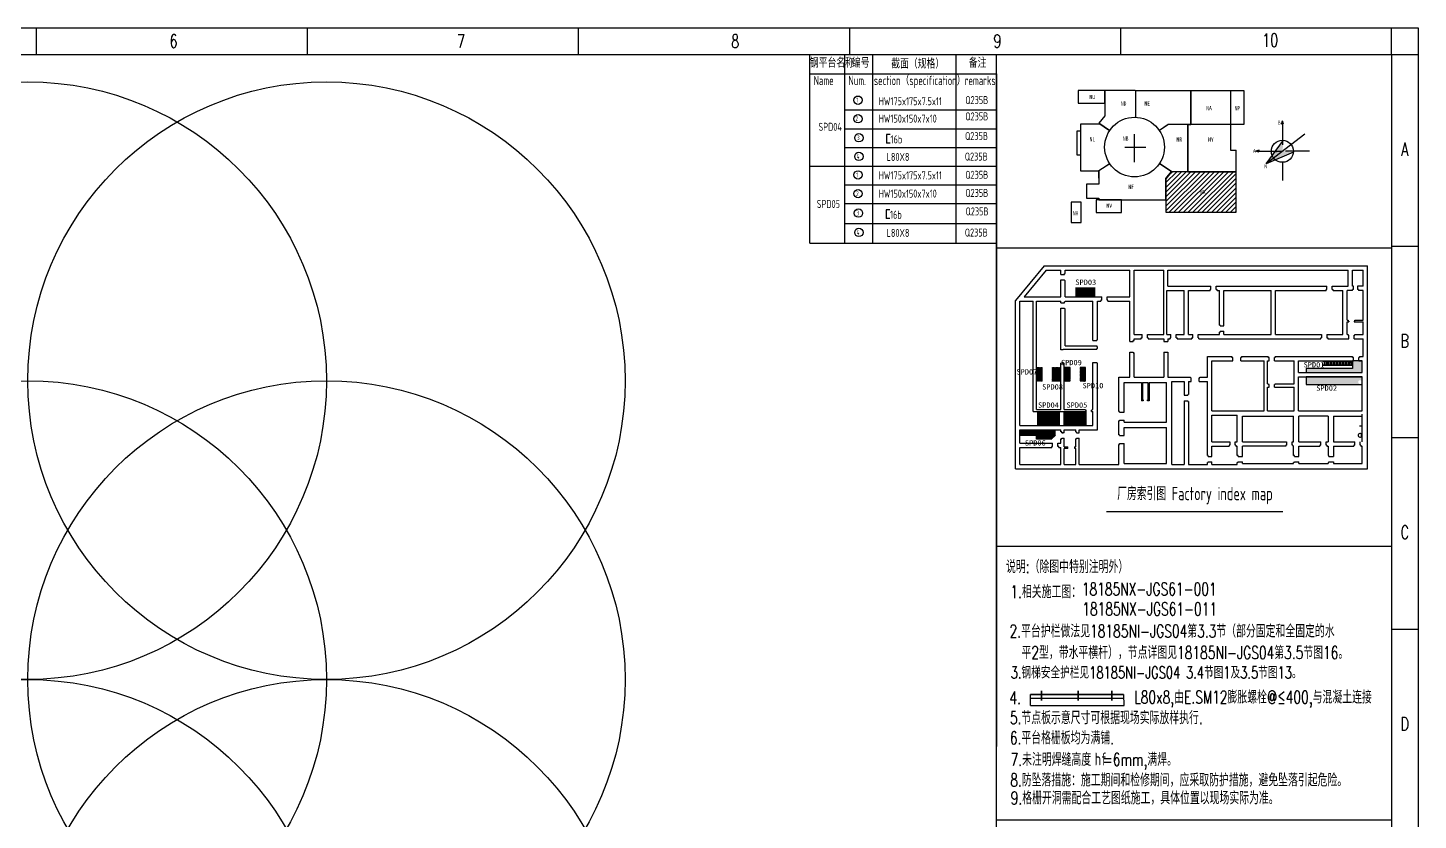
# Model space of a CAD drawing. Extents: x 8986 to 134227, y 7133 to 940687.
# Drawn here: x 61973 to 114088, y 519882 to 549564 of the extents above; entities that cross this region are included whole.
import ezdxf
from ezdxf.enums import TextEntityAlignment as Align

# ---------------------------------------------------------------- set-up
doc = ezdxf.new("R2010")
doc.units = 0
for name, pattern in [('CENTER', [2, 1.25, -0.25, 0.25, -0.25]), ('CONTINOUS', [0]), ('DASH', [0.35, 0.25, -0.1]), ('DOTE', [2.42, 2, -0.2, 0.02, -0.2]), ('HIDDEN', [0.375, 0.25, -0.125])]:
    doc.linetypes.add(name, pattern=pattern)
doc.layers.get('0').update_dxf_attribs({"linetype": 'CONTINUOUS'})
for name, color, linetype in [('C77(文本)', 3, 'CONTINUOUS'), ('DEN202303', 1, 'CONTINUOUS'), ('DOTE', 11, 'DOTE'), ('DX条件钢平台', 52, 'CONTINUOUS'), ('NUM', 7, 'CONTINUOUS'), ('PDIM', 3, 'CONTINUOUS'), ('STEEL', 7, 'CONTINUOUS'), ('TEXT', 7, 'CONTINUOUS'), ('Wall', 7, 'CONTINUOUS'), ('图框', 4, 'CONTINOUS'), ('土建', 4, 'CONTINUOUS'), ('墙柱标注', 220, 'CONTINUOUS'), ('房间号', 7, 'CONTINUOUS'), ('指北针', 3, 'CONTINUOUS'), ('梁__虚线', 4, 'DASH'), ('河北布置专业DX条件2015.6.5', 1, 'CONTINUOUS')]:
    doc.layers.add(name, color=color, linetype=linetype)
doc.styles.add('0902', font='tssdeng.shx', dxfattribs={"width": 0.7, "bigfont": 'tssdchn.shx'})
doc.styles.add('1', font='ROMANS', dxfattribs={"width": 0.7, "bigfont": 'HZTXT'})
doc.styles.add('HT', font='simhei.ttf')
doc.styles.add('HZ', font='TXT.shx', dxfattribs={"width": 0.7, "bigfont": 'hz.shx'})
doc.styles.add('S1', font='tssdeng.shx', dxfattribs={"width": 0.7, "bigfont": 'tssdchn.shx'})
doc.styles.add('TSSD_DIMENSION', font='tssdeng.shx', dxfattribs={"width": 0.7, "bigfont": 'Hztxt.shx'})
doc.styles.add('TSSD_Rein', font='Tssdeng.shx', dxfattribs={"width": 0.7, "bigfont": 'hztxt.shx'})
pattern_1 = [(0, (-276300.873, 973543.615), (0, 27.94), [20.32, -7.62]), (90, (-276300.873, 973543.615), (-27.94, 2e-15), [20.32, -7.62])]
pattern_2 = [(0, (-1675464.803, 3204004.942), (0, 27.94), [20.32, -7.62]), (90, (-1675464.803, 3204004.942), (-27.94, 2e-15), [20.32, -7.62])]

# ---------------------------------------------------------------- blocks, each defined once
blk = doc.blocks.new('*U51')
at = {"layer": '图框'}
blk.add_line((0, 500), (0, -500), dxfattribs=at)
blk = doc.blocks.new('*U52')
at = {"color": 0, "linetype": 'ByBlock', "lineweight": -2, "transparency": 16777216}
for p in [(50800, 0), (60960, 0), (71120, 0), (81280, 0), (91440, 0)]:
    blk.add_blockref('*U51', p, dxfattribs=at)
blk = doc.blocks.new('A$C3DE578EB')
at = {"layer": 'Wall', "linetype": 'HIDDEN'}
h = blk.add_hatch(dxfattribs=at)
h.set_pattern_fill('ANSI31', color=2, scale=3, style=0)
h.set_pattern_definition([(45, (-5943.466, 331319.66), (-6.7351921, 6.7351921), [])])
h.paths.add_polyline_path([(4784, 2580), (4754, 2580), (4754, 2540), (4784, 2540)])
h = blk.add_hatch(dxfattribs=at)
h.set_pattern_fill('ANSI31', color=2, scale=3, style=0)
h.set_pattern_definition([(45, (-5755.466, 331319.66), (-6.7351921, 6.7351921), [])])
h.paths.add_polyline_path([(4972, 2580), (4942, 2580), (4942, 2540), (4972, 2540)])
at = {"layer": 'Wall'}
for p, q in [((1071, 7600), (0, 6302)), ((1146, 7440), (321, 6440)), ((1071, 7600), (13192, 7600)), ((1146, 7440), (1700, 7440)), ((1700, 7338), (1700, 7440)), ((1700, 7280), (1700, 7440)), ((1830, 7310), (1860, 7310)), ((1830, 7280), (1830, 7310)), ((1860, 7440), (4282, 7440)), ((1860, 7338), (1860, 7440)), ((1860, 7310), (1860, 7440)), ((4242, 7440), (4282, 7440)), ((4282, 6440), (4282, 7440)), ((4442, 7440), (5552, 7440)), ((4442, 5030), (4442, 7440)), ((5552, 5030), (5552, 7440)), ((5712, 7440), (12472, 7440)), ((5712, 6840), (5712, 7440)), ((12472, 6840), (12472, 7440)), ((12632, 6840), (12632, 7440)), ((12632, 7440), (13032, 7440)), ((13032, 6840), (13032, 7440)), ((13192, 0), (13192, 7600)), ((1700, 7280), (1830, 7280)), ((1700, 6440), (1700, 7080)), ((1700, 7080), (1830, 7080)), ((1830, 7050), (1830, 7080)), ((1830, 7050), (1860, 7050)), ((1860, 6440), (1860, 7050)), ((5712, 6840), (7322, 6840)), ((7322, 6710), (7322, 6840)), ((7522, 6710), (7522, 6840)), ((7522, 6840), (11672, 6840)), ((11672, 6710), (11672, 6840)), ((11872, 6710), (11872, 6840)), ((11872, 6840), (12472, 6840)), ((12662, 6840), (12632, 6840)), ((12662, 6710), (12662, 6840)), ((13032, 6840), (12822, 6840)), ((12822, 6840), (12822, 6710)), ((0, 0), (0, 6302)), ((160, 6280), (660, 6280)), ((160, 1620), (160, 6280)), ((321, 6440), (1700, 6440)), ((660, 2140), (660, 6280)), ((780, 6280), (1700, 6280)), ((780, 2220), (780, 6280)), ((1700, 6220), (1700, 6280)), ((1860, 6440), (3232, 6440)), ((1860, 6280), (2892, 6280)), ((1860, 6250), (1860, 6280)), ((1860, 6250), (1860, 6280)), ((2892, 4800), (2892, 6280)), ((3072, 6280), (3202, 6280)), ((3072, 4830), (3072, 6280)), ((3202, 6310), (3202, 6280)), ((3232, 6310), (3202, 6310)), ((3232, 6310), (3232, 6440)), ((3432, 6440), (4282, 6440)), ((3432, 6310), (3432, 6440)), ((3462, 6310), (3432, 6310)), ((3462, 6280), (3462, 6310)), ((3462, 6280), (4282, 6280)), ((4282, 4770), (4282, 6280)), ((5672, 6680), (6322, 6680)), ((5672, 5030), (5672, 6680)), ((6322, 5030), (6322, 6680)), ((6482, 5030), (6482, 6680)), ((6482, 6680), (7292, 6680)), ((7292, 6710), (7322, 6710)), ((7292, 6680), (7292, 6710)), ((7522, 6710), (7552, 6710)), ((7552, 6680), (7552, 6710)), ((7552, 6680), (7642, 6680)), ((7642, 5380), (7642, 6680)), ((7802, 6680), (9582, 6680)), ((7802, 5350), (7802, 6680)), ((9582, 6460), (9582, 6680)), ((9582, 5030), (9582, 6680)), ((9742, 6680), (11642, 6680)), ((9742, 6460), (9742, 6680)), ((9742, 5030), (9742, 6680)), ((11642, 6680), (11642, 6710)), ((11642, 6710), (11672, 6710)), ((11872, 6710), (11902, 6710)), ((11902, 6680), (11902, 6710)), ((11902, 6680), (12272, 6680)), ((12272, 5030), (12272, 6680)), ((12432, 5560), (12432, 6680)), ((12632, 6680), (12432, 6680)), ((12632, 6680), (12632, 6710)), ((12662, 6710), (12632, 6710)), ((12852, 6710), (12822, 6710)), ((12852, 6710), (12852, 6680)), ((13032, 6680), (12852, 6680)), ((13032, 5560), (13032, 6680)), ((1700, 6220), (1830, 6220)), ((1700, 6020), (1830, 6020)), ((1700, 4480), (1700, 6020)), ((1830, 6220), (1830, 6250)), ((1860, 6250), (1830, 6250)), ((1830, 6020), (1830, 5990)), ((1860, 5990), (1830, 5990)), ((1860, 4600), (1860, 5990)), ((7672, 5380), (7642, 5380)), ((7672, 5350), (7672, 5380)), ((7672, 5350), (7802, 5350)), ((12432, 5560), (12462, 5560)), ((12432, 5500), (12492, 5500)), ((12432, 5030), (12432, 5500)), ((12492, 5530), (12492, 5500)), ((12692, 5530), (12692, 5500)), ((12692, 5500), (13032, 5500)), ((12722, 5560), (13032, 5560)), ((13032, 5030), (13032, 5500)), ((2892, 4800), (3042, 4800)), ((3042, 4800), (3042, 4830)), ((3072, 4830), (3042, 4830)), ((4282, 4770), (4412, 4770)), ((4442, 5030), (4742, 5030)), ((4442, 4870), (4712, 4870)), ((4442, 4800), (4442, 4870)), ((4742, 4900), (4742, 5030)), ((4942, 5030), (5552, 5030)), ((4942, 4900), (4942, 5030)), ((4972, 4870), (5552, 4870)), ((5552, 4870), (5552, 4770)), ((5552, 4770), (5712, 4770)), ((5672, 5030), (5822, 5030)), ((5712, 4870), (5712, 4770)), ((5712, 4870), (5792, 4870)), ((5822, 4900), (5822, 5030)), ((6022, 5030), (6322, 5030)), ((6022, 4900), (6022, 5030)), ((6052, 4870), (6612, 4870)), ((6482, 5030), (6642, 5030)), ((6612, 4870), (6612, 4900)), ((6612, 4900), (6642, 4900)), ((6642, 4900), (6642, 5030)), ((6842, 4900), (6842, 5030)), ((6842, 5030), (7642, 5030)), ((6842, 4900), (6872, 4900)), ((6872, 4870), (6872, 4900)), ((6872, 4870), (11442, 4870)), ((7642, 5030), (7642, 5120)), ((7672, 5120), (7642, 5120)), ((7672, 5150), (7672, 5120)), ((7672, 5150), (7802, 5150)), ((7802, 5030), (7802, 5150)), ((7802, 5030), (9582, 5030)), ((9742, 5030), (11472, 5030)), ((11472, 5030), (11472, 4900)), ((11672, 5030), (12272, 5030)), ((11672, 5030), (11672, 4900)), ((11702, 4870), (12492, 4870)), ((12432, 5030), (12462, 5030)), ((12492, 4870), (12492, 5000)), ((12692, 4870), (12692, 5000)), ((12692, 4870), (13032, 4870)), ((12722, 5030), (13032, 5030)), ((13032, 4200), (13032, 4870)), ((1700, 4450), (1700, 4480)), ((1790, 4450), (1700, 4450)), ((1790, 4480), (3042, 4480)), ((1790, 4480), (1790, 4450)), ((1860, 4600), (2892, 4600)), ((2892, 4600), (3042, 4600)), ((3042, 4600), (3042, 4570)), ((3072, 4570), (3042, 4570)), ((3072, 4510), (3072, 4570)), ((4282, 4370), (4411, 4370)), ((4282, 3430), (4282, 4370)), ((4442, 3430), (4442, 4340)), ((5552, 4370), (5712, 4370)), ((5552, 4370), (5552, 3430)), ((5712, 4370), (5712, 3430)), ((7192, 4200), (8112, 4200)), ((7192, 3430), (7192, 4200)), ((8142, 4040), (8142, 4170)), ((8442, 4040), (8442, 4170)), ((8472, 4200), (9472, 4200)), ((9502, 4040), (9502, 4170)), ((9702, 4040), (9702, 4170)), ((9732, 4200), (12632, 4200)), ((12662, 4040), (12662, 4170)), ((12862, 4040), (12862, 4170)), ((12892, 4200), (13032, 4200)), ((1700, 2220), (1700, 3950)), ((1790, 3950), (1700, 3950)), ((1790, 3920), (1790, 3950)), ((1790, 3920), (1820, 3920)), ((1820, 2220), (1820, 3920)), ((2892, 3980), (3042, 3980)), ((2892, 2220), (2892, 3980)), ((3072, 1460), (3072, 3950)), ((7352, 4040), (8142, 4040)), ((7352, 2170), (7352, 4040)), ((8442, 4040), (9322, 4040)), ((9322, 2170), (9322, 4040)), ((9442, 3180), (9442, 4040)), ((9442, 4040), (9502, 4040)), ((9702, 4040), (10442, 4040)), ((10442, 3180), (10442, 4040)), ((10602, 4040), (12662, 4040)), ((10602, 3600), (10602, 4040)), ((12862, 4040), (12992, 4040)), ((12992, 3600), (12992, 4040)), ((3872, 3430), (4282, 3430)), ((3872, 2150), (3872, 3430)), ((4072, 2120), (4072, 3230)), ((4072, 3230), (4723, 3230)), ((4442, 3430), (5552, 3430)), ((4723, 3230), (4723, 2540)), ((4763, 3230), (4963, 3230)), ((4763, 3230), (4763, 2580)), ((4963, 3230), (4963, 2580)), ((5003, 3230), (5652, 3230)), ((5003, 3230), (5003, 2540)), ((5652, 1740), (5652, 3230)), ((5712, 3430), (6552, 3430)), ((5852, 160), (5852, 3270)), ((5852, 3270), (6322, 3270)), ((6322, 3270), (6322, 2750)), ((6482, 3270), (6482, 2780)), ((6482, 3270), (6582, 3270)), ((6552, 3400), (6552, 3430)), ((6552, 3400), (6582, 3400)), ((6582, 3270), (6582, 3400)), ((6882, 3270), (6882, 3400)), ((6882, 3400), (6912, 3400)), ((6882, 3270), (7192, 3270)), ((6912, 3430), (7192, 3430)), ((6912, 3400), (6912, 3430)), ((7192, 1660), (7192, 3270)), ((9442, 3180), (9472, 3180)), ((9472, 3150), (9472, 3180)), ((9502, 3150), (9472, 3150)), ((9502, 3060), (9502, 3150)), ((9702, 3060), (9702, 3150)), ((9732, 3150), (9702, 3150)), ((9732, 3180), (10442, 3180)), ((9732, 3180), (9732, 3150)), ((10602, 3600), (12992, 3600)), ((10602, 2170), (10602, 3440)), ((10602, 3440), (12992, 3440)), ((12992, 2170), (12992, 3440)), ((6322, 2750), (6452, 2750)), ((6452, 2780), (6482, 2780)), ((6452, 2780), (6452, 2750)), ((9442, 3060), (9502, 3060)), ((9442, 2170), (9442, 3060)), ((9702, 3060), (10442, 3060)), ((10442, 2170), (10442, 3060)), ((660, 2140), (2642, 2140)), ((780, 2220), (1700, 2220)), ((1820, 2220), (2612, 2220)), ((2642, 2140), (2642, 2190)), ((2842, 2140), (2842, 2190)), ((2842, 2140), (2892, 2140)), ((2872, 2220), (2892, 2220)), ((2892, 1620), (2892, 2140)), ((3902, 2120), (4072, 2120)), ((4784, 2540), (4723, 2540)), ((5003, 2540), (4942, 2540)), ((6322, 2550), (6452, 2550)), ((6322, 2550), (6322, 160)), ((6452, 2550), (6452, 2520)), ((6452, 2520), (6482, 2520)), ((6482, 2520), (6482, 160)), ((7352, 2170), (9322, 2170)), ((9442, 2170), (10442, 2170)), ((10602, 2170), (12992, 2170)), ((160, 1620), (2892, 1620)), ((3872, 1270), (3872, 1790)), ((3902, 1820), (4072, 1820)), ((4072, 1740), (4072, 1820)), ((4072, 1740), (5652, 1740)), ((7192, 490), (7192, 1660)), ((7352, 1010), (7352, 2010)), ((7352, 2010), (8312, 2010)), ((7352, 2010), (8312, 2010)), ((8312, 1010), (8312, 2010)), ((8312, 1930), (8312, 2010)), ((8512, 1970), (10422, 1970)), ((8512, 1010), (8512, 1970)), ((8512, 1900), (8512, 1970)), ((10422, 1900), (10422, 1970)), ((10422, 1010), (10422, 1900)), ((11717, 1970), (10622, 1970)), ((10622, 1930), (10622, 1970)), ((10622, 1010), (10622, 1930)), ((11717, 1970), (11717, 1900)), ((11717, 1900), (11717, 1010)), ((11917, 1970), (11917, 1900)), ((11917, 1970), (12992, 1970)), ((11917, 1900), (11917, 1010)), ((12992, 1010), (12992, 1970)), ((160, 1460), (1700, 1460)), ((160, 960), (160, 1460)), ((1700, 1380), (1700, 1460)), ((1700, 960), (1700, 1120)), ((1730, 1350), (1790, 1350)), ((1820, 1350), (1730, 1350)), ((1730, 1150), (1820, 1150)), ((1820, 1460), (2260, 1460)), ((1820, 1350), (1820, 1460)), ((1820, 820), (1820, 1150)), ((2260, 1380), (2260, 1460)), ((2260, 1380), (2290, 1380)), ((2260, 820), (2260, 1120)), ((2260, 1120), (2290, 1120)), ((2290, 1350), (2290, 1380)), ((2290, 1350), (2380, 1350)), ((2290, 1150), (2380, 1150)), ((2290, 1120), (2290, 1150)), ((2380, 1460), (3072, 1460)), ((2380, 1350), (2380, 1460)), ((2380, 160), (2380, 1150)), ((3902, 1240), (4072, 1240)), ((4072, 1240), (4072, 1540)), ((4072, 1540), (5652, 1540)), ((5652, 200), (5652, 1540)), ((160, 960), (1390, 960)), ((160, 160), (160, 800)), ((160, 800), (1360, 800)), ((1360, 800), (1360, 830)), ((1360, 830), (1390, 830)), ((1390, 830), (1390, 960)), ((1590, 960), (1700, 960)), ((1590, 830), (1590, 960)), ((1620, 830), (1590, 830)), ((1620, 800), (1620, 830)), ((1620, 800), (1700, 800)), ((1700, 160), (1700, 800)), ((1820, 820), (1960, 820)), ((1820, 160), (1820, 760)), ((1960, 760), (1820, 760)), ((1960, 760), (1960, 820)), ((2220, 760), (2220, 820)), ((2260, 820), (2220, 820)), ((2260, 760), (2220, 760)), ((2260, 160), (2260, 760)), ((2260, 160), (2260, 760)), ((3872, 160), (3872, 910)), ((3902, 940), (4072, 940)), ((4072, 200), (4072, 940)), ((7352, 850), (8002, 850)), ((7352, 460), (7352, 850)), ((8032, 880), (8002, 880)), ((8002, 880), (8002, 850)), ((8262, 880), (8232, 880)), ((8262, 880), (8262, 850)), ((8262, 850), (8312, 850)), ((8312, 490), (8312, 850)), ((8512, 460), (8512, 850)), ((10132, 850), (8512, 850)), ((10162, 880), (10132, 880)), ((10132, 880), (10132, 850)), ((10392, 880), (10362, 880)), ((10392, 880), (10392, 850)), ((10392, 850), (10422, 850)), ((10422, 490), (10422, 850)), ((10622, 1010), (11437, 1010)), ((10622, 460), (10622, 850)), ((10622, 850), (11407, 850)), ((11437, 880), (11407, 880)), ((11407, 880), (11407, 850)), ((11437, 880), (11437, 1010)), ((11637, 1010), (11717, 1010)), ((11637, 880), (11637, 1010)), ((11667, 880), (11637, 880)), ((11667, 880), (11667, 850)), ((11667, 850), (11717, 850)), ((11717, 850), (11717, 490)), ((11717, 850), (11717, 850)), ((11917, 1010), (12712, 1010)), ((11917, 850), (11917, 460)), ((11917, 850), (12682, 850)), ((12712, 880), (12682, 880)), ((12682, 880), (12682, 850)), ((12712, 880), (12712, 1010)), ((12912, 880), (12912, 1010)), ((12942, 880), (12912, 880)), ((12942, 880), (12942, 850)), ((12942, 850), (12992, 850)), ((12942, 850), (12992, 850)), ((12992, 200), (12992, 850)), ((12992, 850), (12992, 850)), ((0, 0), (13192, 0)), ((160, 160), (1700, 160)), ((1820, 160), (2260, 160)), ((2380, 160), (3872, 160)), ((4072, 200), (5652, 200)), ((5852, 160), (6322, 160)), ((6482, 160), (7192, 160)), ((7222, 490), (7192, 490)), ((7192, 160), (7192, 230)), ((7222, 230), (7192, 230)), ((7222, 460), (7222, 490)), ((7222, 460), (7352, 460)), ((7222, 230), (7222, 260)), ((7222, 260), (7352, 260)), ((7352, 160), (7352, 260)), ((7352, 160), (8312, 160)), ((8342, 490), (8312, 490)), ((8312, 160), (8312, 230)), ((8342, 230), (8312, 230)), ((8342, 460), (8342, 490)), ((8342, 460), (8512, 460)), ((8342, 230), (8342, 260)), ((8342, 260), (8512, 260)), ((8512, 200), (8512, 260)), ((8512, 200), (10422, 200)), ((10452, 490), (10422, 490)), ((10422, 200), (10422, 230)), ((10452, 230), (10422, 230)), ((10452, 460), (10452, 490)), ((10452, 460), (10622, 460)), ((10452, 230), (10452, 260)), ((10452, 260), (10622, 260)), ((10622, 200), (10622, 260)), ((10622, 200), (11717, 200)), ((11747, 490), (11717, 490)), ((11717, 230), (11717, 200)), ((11747, 230), (11717, 230)), ((11747, 460), (11747, 490)), ((11747, 460), (11917, 460)), ((11747, 230), (11747, 260)), ((11747, 260), (11917, 260)), ((11917, 260), (11917, 200)), ((11917, 200), (12992, 200))]:
    blk.add_line(p, q, dxfattribs=at)
for points in [[(12462, 5560), (12462, 5530)], [(12462, 5530), (12492, 5530)], [(12692, 5530), (12722, 5530), (12722, 5560)], [(3042, 4830), (3072, 4830)], [(3042, 4800), (3042, 4830)], [(4412, 4800), (4442, 4800)], [(4412, 4770), (4412, 4800)], [(4712, 4900), (4742, 4900)], [(4712, 4870), (4712, 4900)], [(4942, 4900), (4972, 4900), (4972, 4870)], [(5792, 4900), (5822, 4900)], [(5792, 4870), (5792, 4900)], [(6022, 4900), (6052, 4900), (6052, 4870)], [(11442, 4900), (11472, 4900)], [(11442, 4870), (11442, 4900)], [(11672, 4900), (11702, 4900), (11702, 4870)], [(12462, 5030), (12462, 5000)], [(12462, 5000), (12492, 5000)], [(12692, 5000), (12722, 5000), (12722, 5030)], [(3042, 4510), (3072, 4510)], [(3042, 4480), (3042, 4510)], [(4411, 4370), (4411, 4340)], [(4412, 4340), (4442, 4340)], [(8142, 4170), (8112, 4170), (8112, 4200)], [(8472, 4200), (8472, 4170), (8442, 4170)], [(9502, 4170), (9472, 4170), (9472, 4200)], [(9732, 4200), (9732, 4170), (9702, 4170)], [(12662, 4170), (12632, 4170), (12632, 4200)], [(12892, 4200), (12892, 4170), (12862, 4170)], [(3072, 3950), (3042, 3950), (3042, 3980)], [(2642, 2190), (2612, 2190), (2612, 2220)], [(2872, 2220), (2872, 2190), (2842, 2190)], [(3902, 2150), (3872, 2150)], [(3902, 2120), (3902, 2150)], [(3872, 1790), (3902, 1790), (3902, 1820)], [(1730, 1380), (1700, 1380)], [(1700, 1120), (1730, 1120), (1730, 1150)], [(1730, 1350), (1730, 1380)], [(3902, 1270), (3872, 1270)], [(3902, 1240), (3902, 1270)], [(3872, 910), (3902, 910), (3902, 940)], [(7352, 1010), (8032, 1010), (8032, 880)], [(8232, 880), (8232, 1010), (8312, 1010)], [(8262, 1010), (8312, 1010)], [(8512, 1010), (10162, 1010), (10162, 880)], [(10362, 880), (10362, 1010), (10422, 1010)], [(10392, 850), (10422, 850)], [(12992, 850), (12992, 850)]]:
    blk.add_lwpolyline(points, dxfattribs=at)
for points in [[(4784, 2540), (4754, 2540), (4754, 2580), (4784, 2580)], [(4972, 2540), (4942, 2540), (4942, 2580), (4972, 2580)]]:
    blk.add_lwpolyline(points, close=True, dxfattribs=at)
at = {"layer": 'Wall', "elevation": 0}
blk.add_lwpolyline([(11717, 850), (11717, 850)], dxfattribs=at)
blk = doc.blocks.new('A$C6CBB1B08')
at = {"layer": '河北布置专业DX条件2015.6.5'}
for p, q in [((631, 197), (64, 197)), ((64, 197), (64, 0)), ((631, 197), (631, 0)), ((64, 0), (631, 0))]:
    blk.add_line(p, q, dxfattribs=at)
blk.add_arc((347, 398), 348, 324.64714, 215.35286, dxfattribs=at)
blk = doc.blocks.new('B202491810562')
at = {"layer": '房间号', "linetype": 'ByBlock', "ltscale": 1000}
h = blk.add_hatch(dxfattribs=at)
h.set_pattern_fill('ANSI31', color=256, scale=1000)
h.set_pattern_definition([(45, (-159094.41, 72680.96), (-88.38835, 88.38835), [])])
h.paths.add_polyline_path([(6193, 1904), (4379, 1904), (3769, 1904), (3554, 1644), (3554, 384), (6193, 384)])
h.paths.add_polyline_path([(4825, 1024), (5119, 1024), (5119, 1264), (4825, 1264)], flags=24)
at = {"linetype": 'CENTER', "ltscale": 1500}
for p, q in [((2379, 2258), (2379, 3311)), ((2014, 2828), (2809, 2828))]:
    blk.add_line(p, q, dxfattribs=at)
at = {"layer": '土建', "color": 1, "linetype": 'ByBlock'}
for p, q in [((270, 4948), (270, 4468)), ((1267, 4948), (270, 4948)), ((1267, 4468), (1267, 4948)), ((2399, 4948), (1271, 4948)), ((1271, 4948), (1271, 4003)), ((2399, 4948), (4487, 4948)), ((2425, 3946), (2425, 4948)), ((4487, 4948), (4487, 3676)), ((4487, 4785), (4487, 4876)), ((4487, 4696), (4487, 4725)), ((4491, 4948), (5977, 4948)), ((4491, 3676), (4491, 4948)), ((5977, 4948), (5977, 3676)), ((5977, 4948), (6473, 4948)), ((5977, 4948), (5977, 3676)), ((6473, 4948), (6473, 3676)), ((270, 4468), (1267, 4468)), ((4487, 3879), (4487, 4648)), ((1073, 3692), (351, 3692)), ((351, 3692), (351, 1932)), ((1447, 3450), (1040, 3719)), ((1271, 4003), (1041, 3719)), ((1041, 3719), (1446, 3449)), ((1446, 3449), (1073, 3692)), ((3653, 3676), (3311, 3449)), ((3642, 3669), (3311, 3450)), ((3654, 3672), (3316, 3448)), ((4487, 3676), (3653, 3676)), ((4375, 3672), (3654, 3672)), ((4375, 1908), (4375, 3672)), ((4375, 3672), (4375, 1908)), ((5977, 3672), (4379, 3672)), ((4379, 3672), (4379, 1908)), ((4523, 3672), (4407, 3672)), ((4415, 3676), (4487, 3676)), ((4487, 3676), (4487, 3819)), ((5977, 3676), (4491, 3676)), ((6473, 3676), (5977, 3676)), ((5977, 3672), (5977, 2714)), ((351, 3424), (211, 3424)), ((211, 3424), (211, 2542)), ((4375, 2924), (4375, 1908)), ((5977, 2714), (6193, 2714)), ((6193, 1908), (6193, 2714)), ((211, 2542), (351, 2542)), ((1025, 1932), (1442, 2208)), ((1448, 2206), (1045, 1939)), ((3763, 1907), (3311, 2208)), ((3763, 1907), (3311, 2207)), ((3316, 2208), (3769, 1908)), ((351, 1932), (1025, 1932)), ((1045, 1939), (1043, 1444)), ((1045, 1668), (1045, 1939)), ((3550, 1645), (3763, 1907)), ((3550, 856), (3550, 1645)), ((3769, 1904), (3554, 1644)), ((3554, 1644), (3554, 384)), ((3769, 1908), (4375, 1908)), ((4375, 1904), (3769, 1904)), ((4375, 1904), (4379, 1904)), ((4379, 1908), (6193, 1908)), ((4379, 1904), (6193, 1904)), ((6193, 384), (6193, 1904)), ((1043, 1444), (577, 1444)), ((577, 1444), (577, 916)), ((376, 764), (0, 764)), ((0, 764), (0, 0)), ((376, 0), (376, 764)), ((577, 916), (1041, 916)), ((942, 852), (942, 372)), ((1897, 852), (942, 852)), ((1041, 916), (1041, 856)), ((1041, 856), (3550, 856)), ((1897, 372), (1897, 852)), ((1897, 372), (1897, 852)), ((0, 0), (376, 0)), ((942, 372), (1897, 372)), ((3554, 384), (6193, 384))]:
    blk.add_line(p, q, dxfattribs=at)
at = {"layer": '土建', "color": 3, "linetype": 'ByBlock'}
for p, q in [((7924, 3717), (7924, 2907)), ((8759, 3310), (7315, 2205)), ((6998, 2673), (7924, 2672)), ((8939, 2672), (8042, 2672)), ((7924, 2259), (7924, 1570))]:
    blk.add_line(p, q, dxfattribs=at)
blk.add_lwpolyline([(8336, 2632), (7315, 2205), (7968, 3083)], dxfattribs=at)
at = {"layer": '土建', "color": 1, "linetype": 'ByBlock'}
blk.add_circle((2379, 2828), 1119, dxfattribs=at)
at = {"layer": '土建', "color": 3, "linetype": 'ByBlock'}
blk.add_circle((7924, 2672), 414, dxfattribs=at)
blk.add_point((7690, 2656), dxfattribs=at)
blk.add_point((7690, 2656), dxfattribs=at)
for points in [[(7968, 3083), (7315, 2205), (7925, 2672)], [(7925, 2672), (8336, 2632), (7315, 2205)]]:
    blk.add_solid(points, dxfattribs=at)
at = {"layer": '指北针'}
for p, q in [((7888, 3681), (7924, 3813)), ((7961, 3681), (7924, 3813)), ((7049, 2709), (6917, 2673)), ((7049, 2636), (6917, 2673))]:
    blk.add_line(p, q, dxfattribs=at)
for points in [[(7924, 3717), (7888, 3681), (7924, 3813)], [(7961, 3681), (7924, 3813), (7924, 3717)], [(7013, 2673), (7049, 2709), (6917, 2673)], [(7049, 2636), (6917, 2673), (7013, 2673)]]:
    blk.add_solid(points, dxfattribs=at)
at = {"color": 0, "linetype": 'ByBlock', "width": 0.8}
for s, p in [('NU', (691, 4623)), ('ND', (1867, 4382)), ('NE', (2752, 4382)), ('NA', (5068, 4203)), ('NP', (6129, 4203)), ('NL', (696, 3042)), ('NB', (1944, 3068)), ('NR', (3952, 3032)), ('NY', (5137, 3032)), ('NF', (2150, 1263)), ('NX', (4841, 1064)), ('NV', (1328, 554)), ('NH', (68, 267))]:
    blk.add_text(s, height=160, dxfattribs=at).set_placement(p)
at = {"layer": '指北针', "style": 'TSSD_DIMENSION', "width": 0.7}
for s, p in [('B', (7753, 3668)), ('A', (6814, 2607)), ('N', (7244, 2033))]:
    blk.add_text(s, height=150, dxfattribs=at).set_placement(p)

msp = doc.modelspace()

# ---------------------------------------------------------------- hatches: boundary and pattern name
at = {"layer": 'DX条件钢平台'}
h = msp.add_hatch(dxfattribs=at)
h.set_pattern_fill('ANSI37', color=256, scale=4, style=0)
h.set_pattern_definition([(45, (-257091.697, 1080962.106), (-8.98025612, 8.98025612), []), (135, (-257091.697, 1080962.106), (-8.98025612, -8.98025612), [])])
h.paths.add_polyline_path([(99999, 536844), (99766, 536844), (99766, 536324), (99999, 536324)])
h.paths.add_polyline_path([(100686, 536844), (100373, 536844), (100373, 536324), (100686, 536324)])
h.paths.add_polyline_path([(101039, 536844), (100806, 536844), (100806, 536324), (101039, 536324)])
h.paths.add_polyline_path([(101613, 536844), (101413, 536844), (101413, 536324), (101613, 536324)])
at = {"layer": '河北布置专业DX条件2015.6.5'}
h = msp.add_hatch(dxfattribs=at)
h.set_pattern_fill('ANGLE', color=256, scale=4)
h.set_pattern_definition([(0, (-254490.223, 1038270.882), (0, 27.94), [20.32, -7.62]), (90, (-254490.223, 1038270.882), (-27.94, 2e-15), [20.32, -7.62])])
h.paths.add_polyline_path([(101985, 539831), (101242, 539831), (101242, 539481), (101085, 539481), (101985, 539481)])
h = msp.add_hatch(dxfattribs=at)
h.set_pattern_fill('ANGLE', color=256, scale=4)
h.set_pattern_definition(pattern_1)
h.paths.add_polyline_path([(109888, 536647), (111988, 536647), (111988, 537087), (111628, 537087), (111628, 536807), (109888, 536807)])
h = msp.add_hatch(dxfattribs=at)
h.set_pattern_fill('ANGLE', color=256, scale=4)
h.set_pattern_definition(pattern_1)
h.paths.add_polyline_path([(111988, 536207), (111988, 536487), (109888, 536487), (109888, 536207)])
edge = h.paths.add_edge_path(flags=16)
edge.add_line((111949, 536351), (111949, 536237))
edge.add_arc((111909, 536294), 69.5, 54.6471, 305.3529)
edge.add_line((111949, 536351), (111988, 536351))
edge.add_line((111949, 536237), (111988, 536237))
edge.add_line((111988, 536237), (111988, 536351))
h = msp.add_hatch(dxfattribs=at)
h.set_pattern_fill('ANGLE', color=256, scale=4)
h.set_pattern_definition([(0, (92061.79, 864266.51), (0, 27.94), [20.32, -7.62]), (90, (92061.79, 864266.51), (-27.94, 2e-15), [20.32, -7.62])])
h.paths.add_polyline_path([(100647, 534667), (100647, 535187), (99826, 535187), (99826, 534667)])
h = msp.add_hatch(dxfattribs=at)
h.set_pattern_fill('ANGLE', color=256, scale=4)
h.set_pattern_definition([(0, (93052.79, 864266.51), (0, 27.94), [20.32, -7.62]), (90, (93052.79, 864266.51), (-27.94, 2e-15), [20.32, -7.62])])
h.paths.add_polyline_path([(101638, 534667), (101638, 535187), (100817, 535187), (100817, 534667)])
h = msp.add_hatch(dxfattribs=at)
h.set_pattern_fill('ANGLE', color=256, scale=4)
h.set_pattern_definition(pattern_2)
h.paths.add_polyline_path([(100496, 534309), (100496, 534469), (99156, 534469), (99156, 534309)])
h = msp.add_hatch(dxfattribs=at)
h.set_pattern_fill('ANGLE', color=256, scale=4)
h.set_pattern_definition(pattern_2)
h.paths.add_polyline_path([(100496, 534309), (99776, 534309), (99776, 534149), (100336, 534149)])

# ---------------------------------------------------------------- linework, layer by layer
at = {"color": 1}
for p, q in [((98281, 507973), (98281, 548564)), ((98281, 541319), (113096, 541319)), ((98281, 530150), (113096, 530150)), ((98281, 519900), (113096, 519900))]:
    msp.add_line(p, q, dxfattribs=at)
for p, q in [((94161, 545566), (94161, 545242)), ((94298, 545566), (94161, 545566)), ((94298, 545242), (94161, 545242)), ((94142, 542745), (94142, 542420)), ((94279, 542745), (94142, 542745)), ((94279, 542420), (94142, 542420))]:
    msp.add_line(p, q)
at = {"color": 0, "linetype": 'ByBlock', "ltscale": 0.1}
msp.add_lwpolyline([(8988, 549564), (114088, 549564), (114088, 490164), (8988, 490164)], close=True, dxfattribs=at)
for centre, radius in [((61973, 536346), 11193), ((73167, 536346), 11193), ((93091, 546852), 158), ((93091, 546157), 158), ((93125, 545447), 158), ((93125, 544747), 158), ((93091, 544052), 158), ((93091, 543352), 158), ((93106, 542625), 158), ((93125, 541899), 158), ((61973, 525152), 11193), ((73167, 525152), 11193), ((61973, 513959), 11193), ((73167, 513959), 11193)]:
    msp.add_circle(centre, radius)
at = {"layer": 'C77(文本)', "color": 7, "linetype": 'Continuous'}
for p, q in [((99554, 524175), (99554, 524585)), ((99554, 524455), (103064, 524455)), ((103064, 524175), (103054, 524585)), ((99554, 524175), (103064, 524175))]:
    msp.add_line(p, q, dxfattribs=at)
at = {"layer": 'C77(文本)', "color": 7, "linetype": 'Continuous', "const_width": 62.5}
for points in [[(99554, 524585), (103054, 524585)], [(99964, 524365), (99964, 524735)], [(101344, 524365), (101344, 524735)], [(102604, 524365), (102604, 524735)]]:
    msp.add_lwpolyline(points, dxfattribs=at)
at = {"layer": 'DOTE', "color": 0, "linetype": 'ByBlock', "ltscale": 0.1}
for p, q in [((91281, 547842), (98281, 547842)), ((101039, 536844), (100806, 536844)), ((101613, 536844), (101413, 536844)), ((101613, 536324), (101613, 536844)), ((110508, 537074), (110508, 537085)), ((110508, 536924), (110508, 536935)), ((110564, 537074), (110564, 536935)), ((110620, 537074), (110620, 536935)), ((110676, 537074), (110676, 536935)), ((110732, 537074), (110732, 536935)), ((110788, 537074), (110788, 536935)), ((110844, 537074), (110844, 536935)), ((110900, 537074), (110900, 536935)), ((110956, 537074), (110956, 536935)), ((111012, 537074), (111012, 536935)), ((111068, 537074), (111068, 536935)), ((111124, 537074), (111124, 536935)), ((111180, 537074), (111180, 536935)), ((111236, 537074), (111236, 536935)), ((111292, 537074), (111292, 536935)), ((111348, 537074), (111348, 536935)), ((111404, 537074), (111404, 536935)), ((111460, 537074), (111460, 536935)), ((111516, 537074), (111516, 536935)), ((111572, 537074), (111572, 536935)), ((100686, 536324), (100359, 536324)), ((101039, 536324), (100806, 536324)), ((101613, 536324), (101413, 536324)), ((100336, 534149), (100496, 534309))]:
    msp.add_line(p, q, dxfattribs=at)
at = {"layer": 'DX条件钢平台'}
for p, q in [((111446, 537027), (111584, 537027)), ((111446, 537027), (111584, 537027)), ((111584, 537027), (111532, 537044)), ((111584, 537027), (111532, 537044)), ((100496, 534309), (99156, 534309))]:
    msp.add_line(p, q, dxfattribs=at)
at = {"layer": 'NUM', "color": 6, "const_width": 50}
msp.add_lwpolyline([(102397, 531435), (109019, 531435)], dxfattribs=at)
msp.add_lwpolyline([(102397, 531435), (109019, 531435)], dxfattribs=at)
at = {"layer": 'PDIM'}
for p, q in [((91281, 541491), (91281, 548564)), ((92587, 548564), (92587, 541491)), ((93632, 548564), (93632, 541491)), ((96757, 548564), (96757, 541491)), ((98281, 547842), (98281, 522642)), ((98281, 547842), (98281, 535242)), ((98281, 547842), (98281, 527542)), ((92587, 546486), (98281, 546486)), ((92587, 545786), (98281, 545786)), ((92587, 545086), (98281, 545086)), ((91281, 544386), (98281, 544386)), ((92587, 543686), (98281, 543686)), ((92587, 542986), (98281, 542986)), ((92587, 542986), (98281, 542986)), ((92587, 542239), (98281, 542239)), ((91281, 541491), (98281, 541491))]:
    msp.add_line(p, q, dxfattribs=at)
at = {"layer": 'STEEL', "ltscale": 0.1}
for p, q in [((110508, 537085), (111628, 537085)), ((110508, 537074), (111628, 537074)), ((110508, 536935), (111628, 536935)), ((110508, 536924), (111628, 536924))]:
    msp.add_line(p, q, dxfattribs=at)
at = {"layer": '图框'}
for p, q in [((8988, 549564), (114088, 549564)), ((113088, 548564), (113088, 549564)), ((114088, 549564), (114088, 490164)), ((113088, 548564), (114088, 548564)), ((113088, 541389), (114088, 541389)), ((113088, 534214), (114088, 534214)), ((113088, 527039), (114088, 527039))]:
    msp.add_line(p, q, dxfattribs=at)
at = {"layer": '图框', "color": 1}
for p, q in [((11488, 548564), (113088, 548564)), ((113088, 548564), (113088, 491164))]:
    msp.add_line(p, q, dxfattribs=at)
at = {"layer": '土建'}
for p, q in [((111988, 534652), (111988, 535092)), ((111888, 534652), (111988, 534652))]:
    msp.add_line(p, q, dxfattribs=at)
at = {"layer": '梁__虚线'}
for p, q in [((110508, 537075), (111628, 537075)), ((110508, 536934), (111628, 536934))]:
    msp.add_line(p, q, dxfattribs=at)
at = {"layer": '河北布置专业DX条件2015.6.5'}
for p, q in [((101108, 534667), (101108, 535187)), ((101638, 534667), (101638, 535187))]:
    msp.add_line(p, q, dxfattribs=at)
msp.add_lwpolyline([(109888, 536647), (111988, 536647), (111988, 537087), (111628, 537087), (111628, 536807), (109888, 536807)], close=True, dxfattribs=at)
msp.add_lwpolyline([(111988, 536487), (109888, 536487), (109888, 536207), (111988, 536207), (111988, 536487)], dxfattribs=at)

# ---------------------------------------------------------------- block references
at = {"linetype": 'Continuous'}
msp.add_blockref('*U52', (11488, 549064), dxfattribs=at)
at = {"layer": 'DEN202303'}
msp.add_blockref('B202491810562', (101076, 542269, 0), dxfattribs=at)
at = {"layer": 'DOTE', "color": 0, "linetype": 'ByBlock', "ltscale": 0.1}
msp.add_blockref('A$C3DE578EB', (98996, 533047), dxfattribs=at)
at = {"layer": '河北布置专业DX条件2015.6.5', "xscale": 0.2, "yscale": 0.2, "zscale": 0.2, "rotation": 90}
msp.add_blockref('A$C6CBB1B08', (111988, 534229), dxfattribs=at)

# ---------------------------------------------------------------- texts
at = {"ltscale": 99, "style": 'TSSD_Rein', "width": 0.7}
for s, p in [('钢平台名称', (91287, 548071)), ('编号', (92864, 548071)), ('截面（规格）', (94335, 548040)), ('备注', (97244, 548071))]:
    msp.add_text(s, height=350, dxfattribs=at).set_placement(p)
at = {"style": '0902', "width": 0.7}
for s, p in [('1', (93096, 546945)), ('2', (93096, 546250)), ('3', (93152, 545537)), ('4', (93152, 544837)), ('1', (93096, 544145)), ('2', (93118, 543442)), ('3', (93133, 542716)), ('4', (93152, 541990))]:
    msp.add_text(s, height=180, dxfattribs=at).set_placement(p, align=Align.TOP_RIGHT)
for s, p in [('HW175x175x7.5x11', (93865, 546665)), ('Q235B', (97114, 546708)), ('HW150x150x7x10', (93865, 546013)), ('Q235B', (97114, 546097)), ('SPD04', (91610, 545706)), ('Q235B', (97104, 545362)), ('16b', (94311, 545235)), ('L80X8', (94164, 544578)), ('Q235B', (97095, 544591)), ('HW175x175x7.5x11', (93865, 543887)), ('Q235B', (97114, 543908)), ('SPD05', (91545, 542816)), ('HW150x150x7x10', (93865, 543203)), ('Q235B', (97114, 543230)), ('16b', (94292, 542413)), ('Q235B', (97124, 542537)), ('L80X8', (94164, 541731)), ('Q235B', (97095, 541744))]:
    msp.add_text(s, height=300, dxfattribs=at).set_placement(p)
at = {"layer": 'C77(文本)', "style": 'TSSD_Rein', "width": 0.7}
for s, p in [('Name', (91427, 547416)), ('Num.', (92732, 547416)), ('section（specification）', (93687, 547416)), ('remarks', (97089, 547416))]:
    msp.add_text(s, height=350, dxfattribs=at).set_placement(p)
at = {"layer": 'C77(文本)', "color": 4, "style": 'S1', "width": 0.7}
msp.add_text('厂房索引图 Factory index map', height=498.75, dxfattribs=at).set_placement((102806, 531717, 0), align=Align.BOTTOM_LEFT)
at = {"layer": 'C77(文本)', "color": 7, "linetype": 'Continuous', "style": '1', "width": 0.7}
for s, height, p in [('说明:（除图中特别注明外）', 480, (98640, 529136)), ('1.相关施工图：', 480, (98803, 528198)), ('18185NX-JGS61-001', 480, (101479, 528299)), ('18185NX-JGS61-011', 480, (101495, 527550)), ('2.平台护栏做法见18185NI-JGS04第3.3节（部分固定和全固定的水', 480, (98770, 526724)), ('平2型，带水平横杆），节点详图见18185NI-JGS04第3.5节图16。', 480, (99218, 525920)), ('3.钢梯安全护栏见18185NI-JGS04 3.4节图1及3.5节图13。', 450, (98813, 525188, 0)), ('4.', 480, (98767, 524225)), ('L80x8,由E.SM12膨胀螺栓@≤400,与混凝土连接', 480, (103445, 524250)), ('5.节点板示意尺寸可根据现场实际放样执行.', 480, (98783, 523477)), ('6.平台格栅板均为满铺.', 480, (98783, 522725)), ('7.未注明焊缝高度', 480, (98811, 521914, 0)), ('=6mm,满焊。', 480, (102266, 521915, 0)), ('8.防坠落措施：施工期间和检修期间，应采取防护措施，避免坠落引起危险。', 480, (98797, 521145)), ('9.格栅开洞需配合工艺图纸施工，具体位置以现场实际为准。', 480, (98815, 520473))]:
    msp.add_text(s, height=height, dxfattribs=at).set_placement(p)
at = {"layer": 'TEXT', "style": 'TSSD_Rein', "width": 0.7}
msp.add_text('h%%142f', height=480, dxfattribs=at).set_placement((101964, 521935))
at = {"layer": '图框', "style": 'HZ', "width": 0.7}
for s, p in [('6', (67437, 548818)), ('7', (78208, 548814)), ('8', (88488, 548814)), ('9', (98316, 548818)), ('10', (108542, 548853)), ('A', (113584, 544765)), ('B', (113584, 537590)), ('C', (113584, 530415)), ('D', (113584, 523240))]:
    msp.add_text(s, height=500, dxfattribs=at).set_placement(p, align=Align.CENTER)
at = {"layer": '墙柱标注', "style": 'HT'}
for s, p in [('SPD03', (101238, 539936)), ('SPD07', (99030, 536576)), ('SPD09', (100698, 536926)), ('SPD01', (109793, 536843)), ('SPD10', (101508, 536060)), ('SPD08', (99992, 536014)), ('SPD02', (110267, 535969)), ('SPD04', (99839, 535333)), ('SPD05', (100905, 535333)), ('SPD06', (99346, 533916))]:
    msp.add_text(s, height=200, dxfattribs=at).set_placement(p)

doc.saveas('drawing.dxf')
